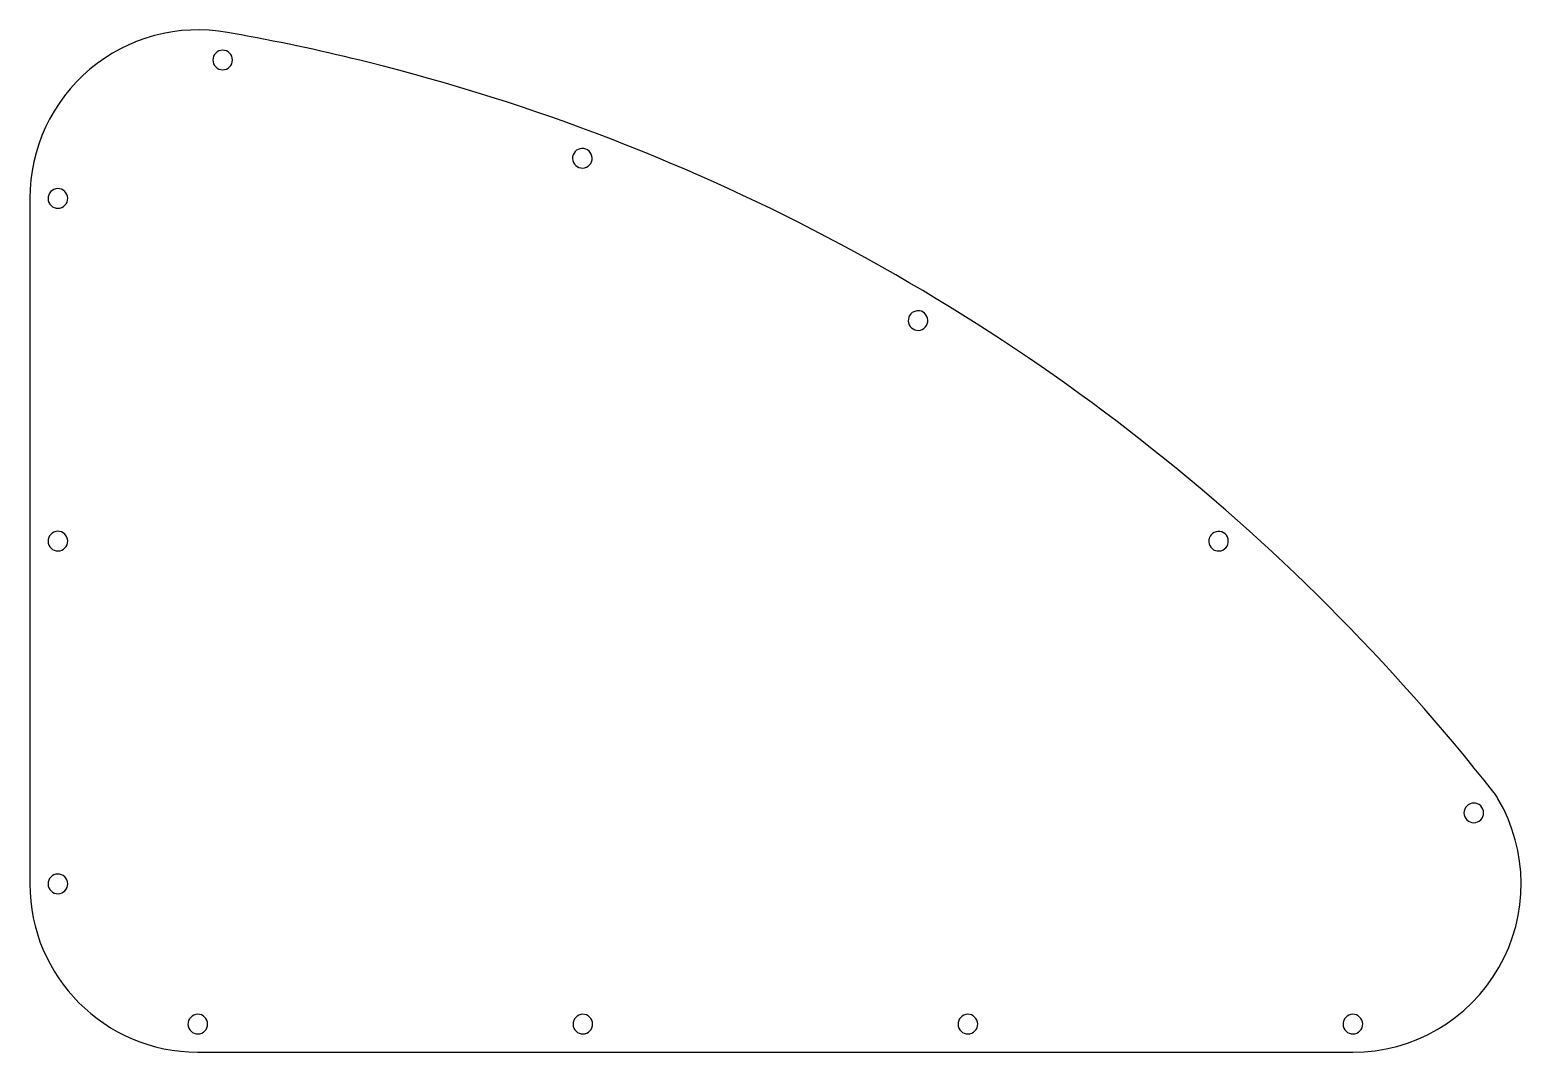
# Model space of a CAD drawing. Extents: x 2 to 157, y -41 to 20.
# Drawn here: x 2.23 to 28.81, y 2.24 to 20.46 of the extents above; entities outside this region: 1.
import ezdxf

# ---------------------------------------------------------------- set-up
doc = ezdxf.new("R2010")
doc.units = 0
doc.layers.add('ACRYLIC_PANEL', color=253, linetype='CONTINUOUS')
doc.layers.add('OPTIONAL_FIXED_WINDOW', color=150, linetype='CONTINUOUS')

msp = doc.modelspace()

# ---------------------------------------------------------------- linework, layer by layer
at = {"layer": 'ACRYLIC_PANEL'}
for points in [[(5.753, 20.414, 0.46735), (2.228, 17.454), (2.228, 5.235, 0.413318), (5.219, 2.235), (5.22, 2.235), (5.222, 2.235), (25.808, 2.235, 0.57979), (28.395, 6.754), (28.378, 6.782), (28.332, 6.85), (28.319, 6.866), (28.146, 7.084), (27.972, 7.301), (27.796, 7.517), (27.619, 7.731), (27.44, 7.943), (27.259, 8.155), (27.077, 8.365), (26.894, 8.573), (26.708, 8.78), (26.522, 8.986), (26.334, 9.19), (26.144, 9.393), (25.953, 9.595), (25.76, 9.795), (25.566, 9.993), (25.37, 10.19), (25.173, 10.386), (24.974, 10.58), (24.774, 10.772), (24.573, 10.963), (24.37, 11.153), (24.166, 11.341), (23.96, 11.527), (23.753, 11.712), (23.544, 11.896), (23.334, 12.078), (23.123, 12.258), (22.91, 12.437), (22.696, 12.614), (22.481, 12.789), (22.264, 12.963), (22.046, 13.136), (21.827, 13.306), (21.606, 13.476), (21.384, 13.643), (21.16, 13.809), (20.936, 13.973), (20.71, 14.136), (20.483, 14.296), (20.254, 14.456), (20.025, 14.613), (19.794, 14.769), (19.562, 14.923), (19.328, 15.075), (19.094, 15.226), (18.858, 15.375), (18.621, 15.522), (18.383, 15.667), (18.143, 15.811), (17.903, 15.953), (17.661, 16.093), (17.418, 16.231), (17.174, 16.368), (16.929, 16.503), (16.682, 16.636), (16.435, 16.767), (16.186, 16.896), (15.937, 17.023), (15.686, 17.149), (15.434, 17.273), (15.181, 17.395), (14.927, 17.515), (14.672, 17.633), (14.416, 17.749), (14.159, 17.863), (13.9, 17.976), (13.641, 18.086), (13.381, 18.195), (13.12, 18.302), (12.857, 18.407), (12.594, 18.509), (12.33, 18.61), (12.064, 18.709), (11.798, 18.806), (11.531, 18.901), (11.263, 18.994), (10.994, 19.085), (10.724, 19.174), (10.453, 19.261), (10.181, 19.346), (9.908, 19.429), (9.634, 19.509), (9.36, 19.588), (9.084, 19.665), (8.808, 19.74), (8.53, 19.812), (8.25, 19.883), (8.113, 19.917), (7.973, 19.951), (7.834, 19.984), (7.694, 20.017), (7.553, 20.05), (7.413, 20.081), (7.272, 20.113), (7.131, 20.144), (6.99, 20.174), (6.849, 20.203), (6.708, 20.233), (6.566, 20.261), (6.424, 20.289), (6.282, 20.317), (6.14, 20.344), (5.997, 20.37), (5.855, 20.396)], [(5.666, 20.097, 0.414214), (5.491, 19.922, 0.414214), (5.666, 19.747, 0.414214), (5.841, 19.922, 0.414214)], [(12.015, 18.007, 0.414214), (12.24, 18.11, 0.414214), (12.137, 18.335, 0.414214), (11.912, 18.232, 0.414214)], [(2.556, 17.486, 0.414214), (2.698, 17.283, 0.414214), (2.901, 17.424, 0.414214), (2.759, 17.627, 0.414214)], [(17.969, 15.128, 0.414214), (18.209, 15.188, 0.414214), (18.149, 15.428, 0.414214), (17.909, 15.368, 0.414214)], [(2.556, 11.376, 0.414214), (2.698, 11.173, 0.414214), (2.901, 11.315, 0.414214), (2.759, 11.518, 0.414214)], [(23.299, 11.213, 0.414214), (23.546, 11.229, 0.414214), (23.53, 11.475, 0.414214), (23.283, 11.46, 0.414214)], [(27.819, 6.403, 0.414214), (28.062, 6.356, 0.414214), (28.109, 6.6, 0.414214), (27.866, 6.646, 0.414214)], [(2.698, 5.063, 0.414214), (2.901, 5.205, 0.414214), (2.759, 5.408, 0.414214), (2.556, 5.266, 0.414214)], [(5.192, 2.563, 0.414214), (5.395, 2.705, 0.414214), (5.253, 2.908, 0.414214), (5.05, 2.766, 0.414214)], [(12.054, 2.563, 0.414214), (12.257, 2.705, 0.414214), (12.115, 2.908, 0.414214), (11.912, 2.766, 0.414214)], [(18.916, 2.563, 0.414214), (19.119, 2.705, 0.414214), (18.977, 2.908, 0.414214), (18.774, 2.766, 0.414214)], [(25.778, 2.563, 0.414214), (25.981, 2.705, 0.414214), (25.839, 2.908, 0.414214), (25.636, 2.766, 0.414214)]]:
    msp.add_lwpolyline(points, format="xyb", close=True, dxfattribs=at)
at = {"layer": 'OPTIONAL_FIXED_WINDOW'}
msp.add_lwpolyline([(156.357, -40.978, 0.414214), (156.377, -41.16, 0.414214), (156.56, -41.139, 0.414214), (156.539, -40.957, 0.414214)], format="xyb", close=True, dxfattribs=at)

doc.saveas('drawing.dxf')
